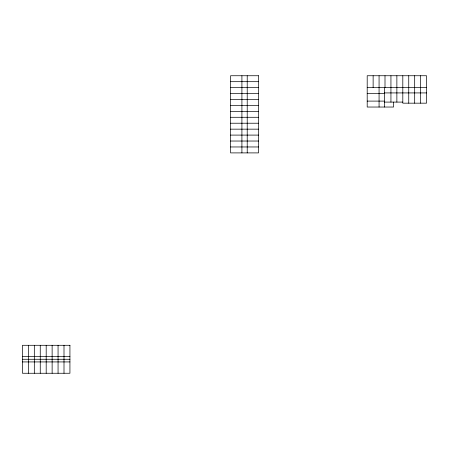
<?xml version="1.0" encoding="UTF-8"?>
<svg xmlns="http://www.w3.org/2000/svg" width="449" height="449" viewBox="0 0 449 449"><rect width="100%" height="100%" fill="white"/><g stroke="black" fill="none" stroke-linecap="round" stroke-linejoin="round"><path stroke-width="0.67" d="M230.578 81.679L258.545 81.679M230.578 87.611L258.545 87.611M367.198 87.611L426.55 87.611M384.372 92.921L426.55 92.921M230.578 93.549L258.545 93.549M367.198 93.549L384.372 93.549M230.578 99.482L258.545 99.482M367.198 101.104L384.372 101.104M384.372 102.091L402.809 102.091M230.578 105.42L258.545 105.42M230.578 111.352L258.545 111.352M230.578 117.29L258.545 117.29M230.578 123.222L258.545 123.222M230.578 129.16L258.545 129.16M230.578 135.093L258.545 135.093M230.578 141.031L258.545 141.031M230.578 146.963L258.545 146.963M22.45 356.624L69.932 356.624M22.45 359.273L69.932 359.273M22.45 361.928L69.932 361.928M420.612 75.741L420.612 103.169M414.68 75.741L414.68 103.169M408.742 75.741L408.742 103.169M402.809 75.741L402.809 103.169L426.55 103.169L426.55 75.741L367.198 75.741L367.198 107.036L393.549 107.036L393.549 102.091M396.871 75.741L396.871 102.091M390.939 75.741L390.939 102.091M385.001 75.741L385.001 87.611M384.372 87.611L384.372 107.036M379.068 75.741L379.068 107.036M373.13 75.741L373.13 87.611M247.219 75.741L247.219 152.901M241.91 75.741L241.91 152.901M63.999 345.292L63.999 373.259M58.061 345.292L58.061 373.259M52.129 345.292L52.129 373.259M46.191 345.292L46.191 373.259M40.258 345.292L40.258 373.259M34.32 345.292L34.32 373.259M28.388 345.292L28.388 373.259M258.545 75.741L230.578 75.741L230.578 152.901L258.545 152.901L258.545 75.741M69.932 345.292L22.45 345.292L22.45 373.259L69.932 373.259L69.932 345.292"/></g></svg>
